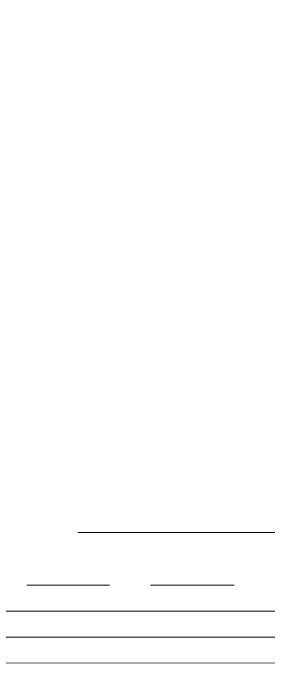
# Model space of a CAD drawing. Header units: metres. Extents: x 14 to 155, y 0 to 125.
# Drawn here: x 53.435 to 53.924, y 106.242 to 107.486 of the extents above; entities that cross this region are included whole.
import ezdxf

# ---------------------------------------------------------------- set-up
doc = ezdxf.new("R2010")
doc.units = ezdxf.units.M
doc.layers.add('PDF_Geometry', color=7, linetype='Continuous', true_color=0xc0c0c0)

msp = doc.modelspace()

# ---------------------------------------------------------------- linework, layer by layer
at = {"layer": 'PDF_Geometry', "color": 0, "lineweight": 5}
msp.add_lwpolyline([(54.7995, 106.2418), (52.0436, 106.2417), (52.0434, 112.3871), (60.0708, 112.3874), (60.0709, 111.1887), (59.8964, 111.1887)], dxfattribs=at)
at = {"layer": 'PDF_Geometry', "color": 0, "lineweight": 0}
for points in [[(53.5592, 106.4914), (54.1593, 106.4915)], [(53.6199, 106.3906), (53.4615, 106.3906)], [(53.8584, 106.3906), (53.6984, 106.3906)]]:
    msp.add_lwpolyline(points, dxfattribs=at)
msp.add_lwpolyline([(52.194, 106.3409), (54.7994, 106.341), (54.7994, 106.2914), (52.194, 106.2913)], close=True, dxfattribs=at)

doc.saveas('drawing.dxf')
